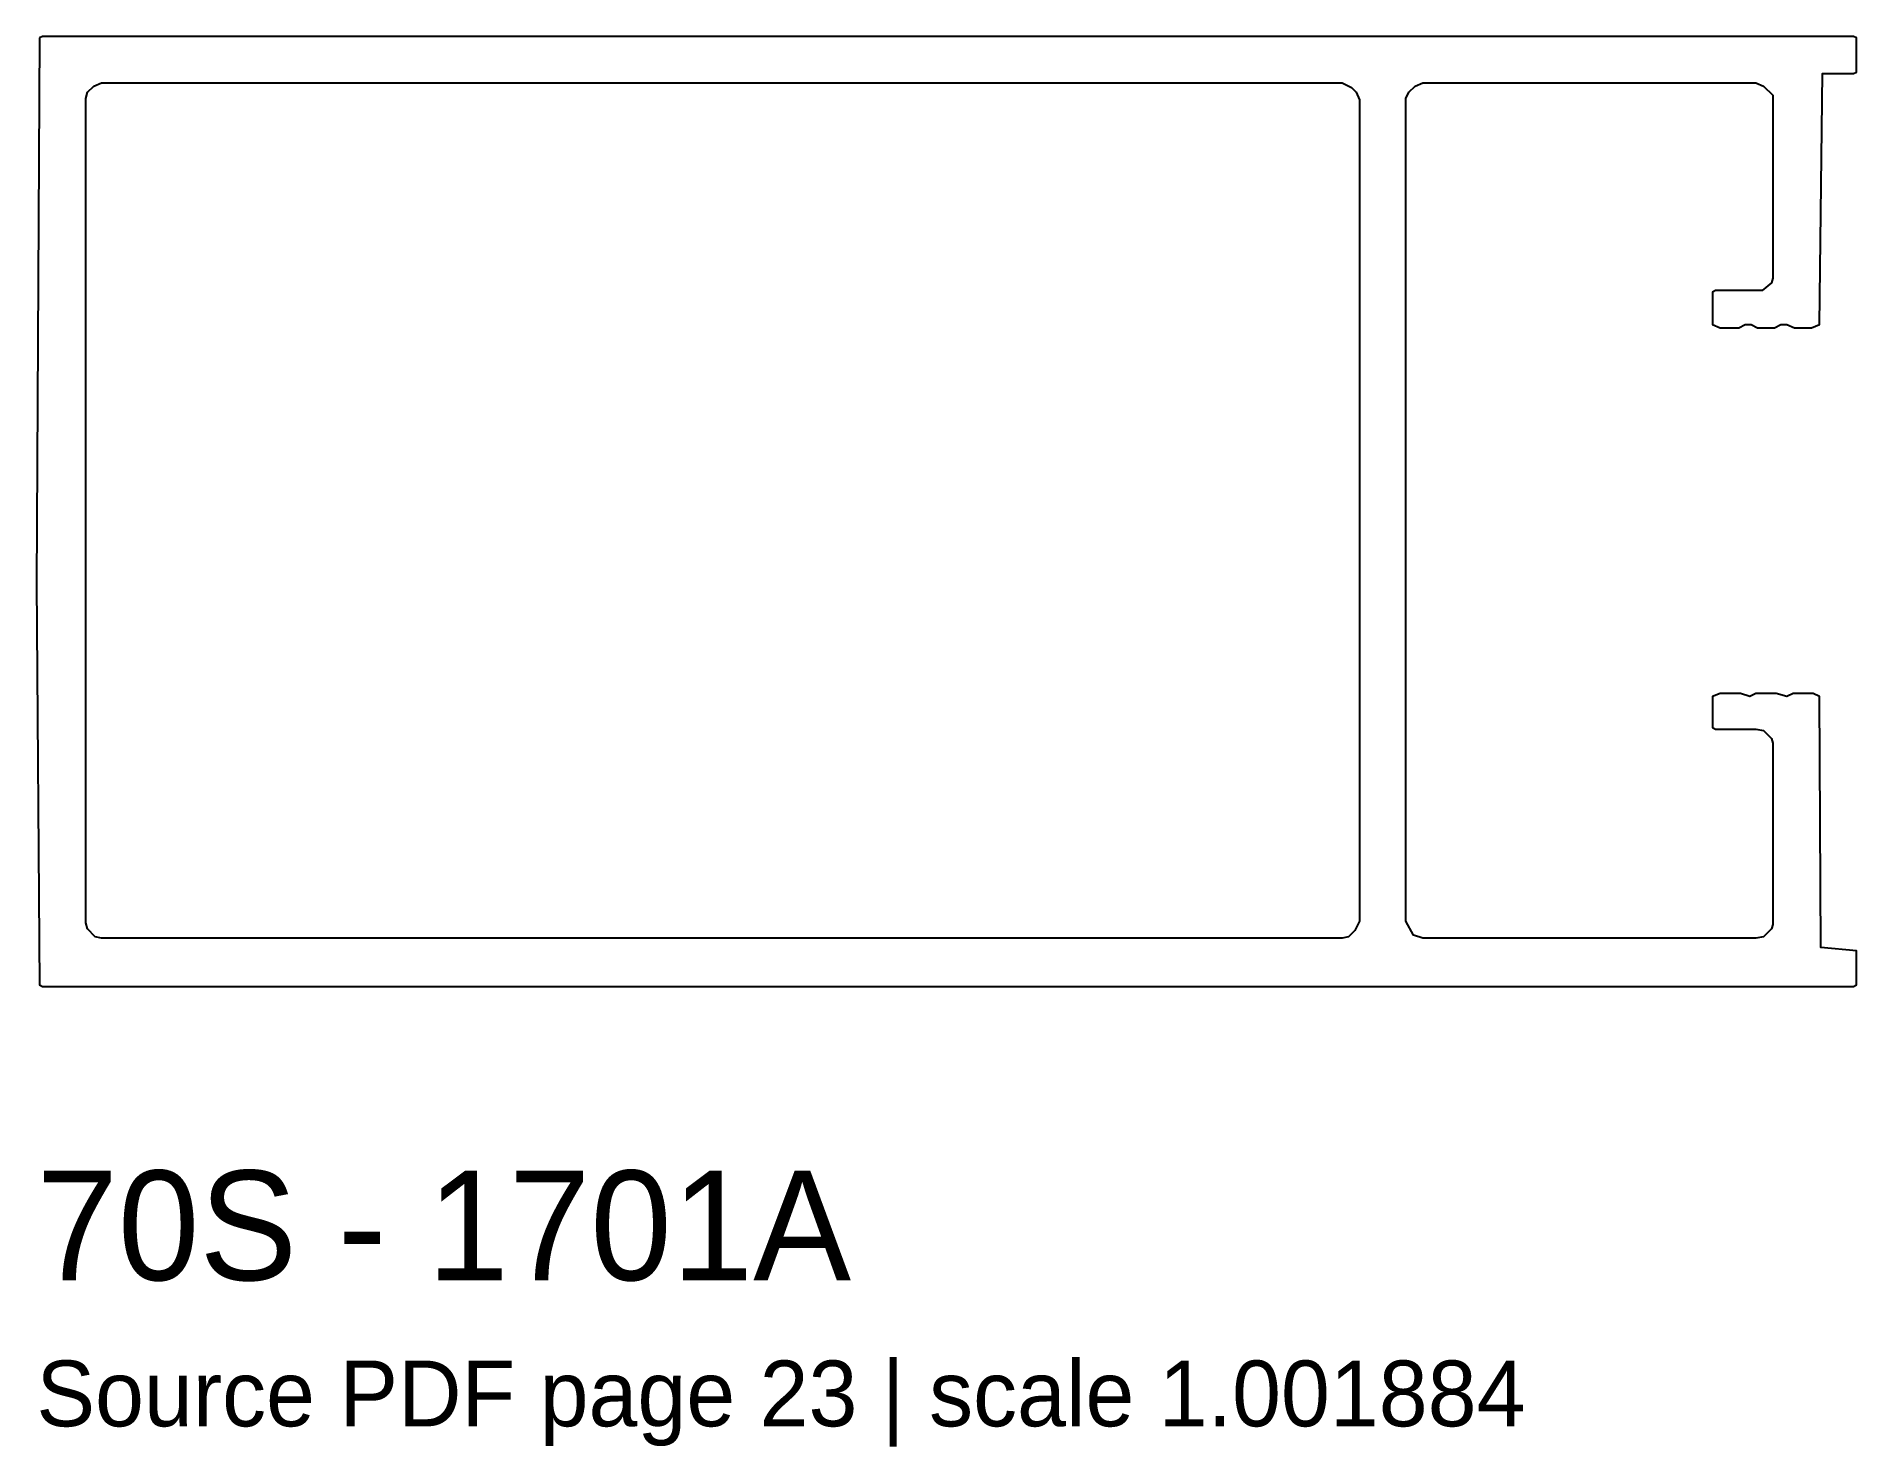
# Model space of a CAD drawing. Header units: millimetres. Extents: x 0 to 49.8, y -12.6 to 26.
import ezdxf

# ---------------------------------------------------------------- set-up
doc = ezdxf.new("R2010")
doc.units = ezdxf.units.MM
doc.layers.add('INFO', color=7, linetype='Continuous')
doc.layers.add('PROFILE', color=7, linetype='Continuous')

msp = doc.modelspace()

# ---------------------------------------------------------------- linework, layer by layer
at = {"layer": 'PROFILE'}
for points in [[(0.085, 25.999), (0, 11.07), (0.085, 0.085), (0.17, 0.042), (49.751, 0.042), (49.835, 0.085), (49.835, 1.018), (48.86, 1.103), (48.817, 7.974), (48.648, 8.058), (48.096, 8.058), (47.927, 7.974), (47.63, 8.058), (47.079, 8.058), (46.909, 7.974), (46.654, 8.058), (46.103, 8.058), (45.891, 7.974), (45.891, 7.125), (45.976, 7.083), (47.079, 7.083), (47.291, 7.041), (47.503, 6.829), (47.545, 6.701), (47.545, 1.739), (47.503, 1.612), (47.291, 1.4), (47.079, 1.357), (37.96, 1.357), (37.705, 1.442), (37.493, 1.824), (37.493, 24.345), (37.578, 24.515), (37.748, 24.684), (37.96, 24.769), (47.079, 24.769), (47.291, 24.684), (47.545, 24.43), (47.545, 19.425), (47.503, 19.298), (47.248, 19.086), (45.976, 19.086), (45.891, 19.043), (45.891, 18.153), (46.103, 18.068), (46.612, 18.068), (46.782, 18.153), (46.951, 18.153), (47.121, 18.068), (47.587, 18.068), (47.757, 18.153), (47.927, 18.153), (48.139, 18.068), (48.605, 18.068), (48.817, 18.153), (48.902, 25.024), (49.751, 25.024), (49.835, 25.066), (49.835, 25.999), (49.751, 26.042), (0.17, 26.042)], [(1.4, 24.515), (1.569, 24.684), (1.781, 24.769), (35.754, 24.769), (36.009, 24.642), (36.136, 24.515), (36.221, 24.303), (36.221, 1.824), (36.094, 1.569), (35.924, 1.4), (35.754, 1.357), (1.781, 1.357), (1.612, 1.4), (1.4, 1.612), (1.357, 1.781), (1.357, 24.345)]]:
    msp.add_lwpolyline(points, close=True, dxfattribs=at)

# ---------------------------------------------------------------- texts
at = {"layer": 'INFO'}
for s, height, p in [('70S - 1701A', 3, (0, -8)), ('Source PDF page 23 | scale 1.001884', 1.8, (0, -12))]:
    msp.add_text(s, height=height, dxfattribs=at).set_placement(p)

doc.saveas('drawing.dxf')
